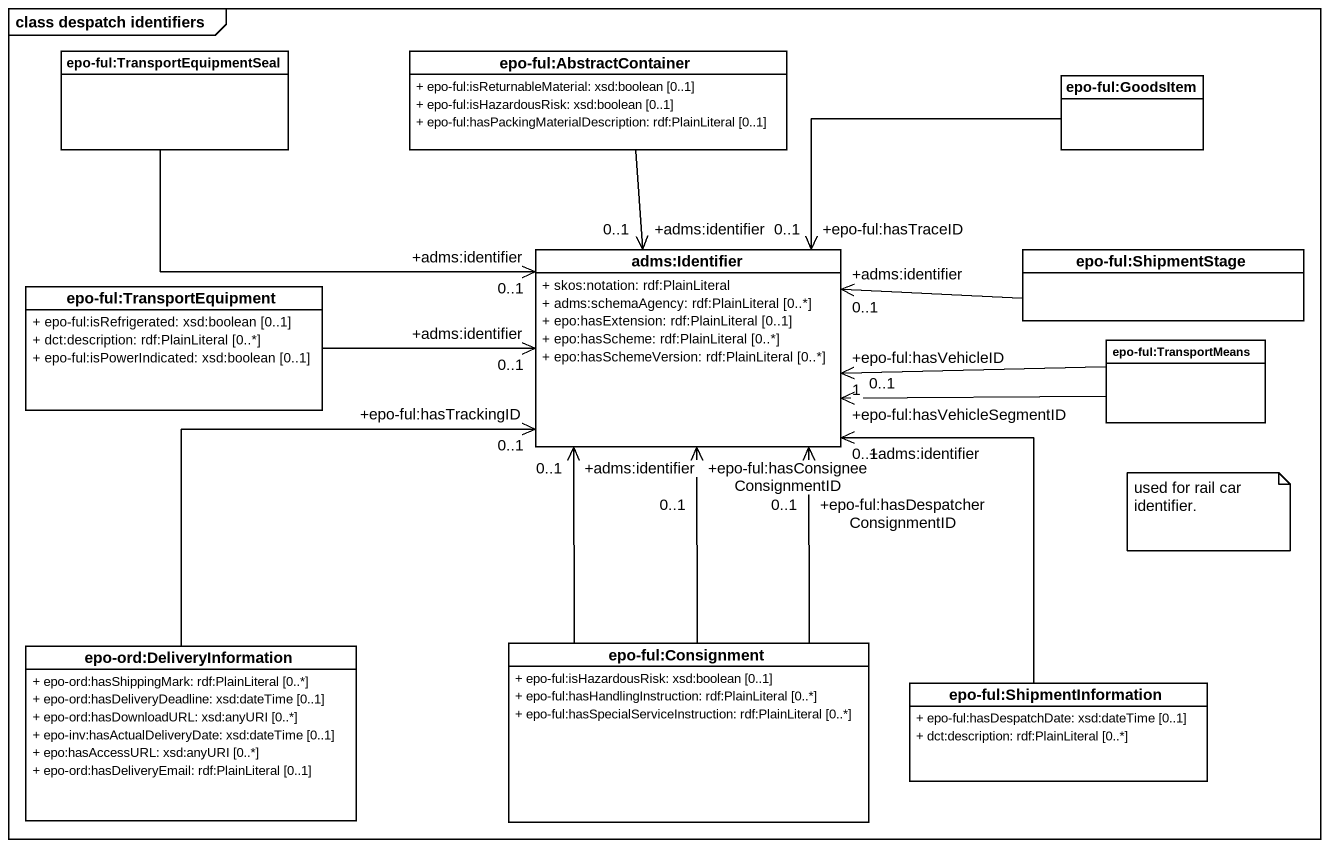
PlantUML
@startuml
mainframe class despatch identifiers
hide circle
hide empty members
skinparam classAttributeIconSize 0
class "epo-ful:TransportEquipmentSeal" as epo_ful_TransportEquipmentSe
class "epo-ful:AbstractContainer" as epo_ful_AbstractContainer {
  + epo-ful:isReturnableMaterial: xsd:boolean [0..1]
  + epo-ful:isHazardousRisk: xsd:boolean [0..1]
  + epo-ful:hasPackingMaterialDescription: rdf:PlainLiteral [0..1]
}
class "epo-ful:GoodsItem" as epo_ful_GoodsItem
class "adms:Identifier" as adms_Identifier {
  + skos:notation: rdf:PlainLiteral
  + adms:schemaAgency: rdf:PlainLiteral [0..*]
  + epo:hasExtension: rdf:PlainLiteral [0..1]
  + epo:hasScheme: rdf:PlainLiteral [0..*]
  + epo:hasSchemeVersion: rdf:PlainLiteral [0..*]
}
class "epo-ful:ShipmentStage" as epo_ful_ShipmentStage
class "epo-ful:TransportEquipment" as epo_ful_TransportEquipment {
  + epo-ful:isRefrigerated: xsd:boolean [0..1]
  + dct:description: rdf:PlainLiteral [0..*]
  + epo-ful:isPowerIndicated: xsd:boolean [0..1]
}
class "epo-ful:TransportMeans" as epo_ful_TransportMeans
class "epo-ful:Consignment" as epo_ful_Consignment {
  + epo-ful:isHazardousRisk: xsd:boolean [0..1]
  + epo-ful:hasHandlingInstruction: rdf:PlainLiteral [0..*]
  + epo-ful:hasSpecialServiceInstruction: rdf:PlainLiteral [0..*]
}
class "epo-ord:DeliveryInformation" as epo_ord_DeliveryInformation {
  + epo-ord:hasShippingMark: rdf:PlainLiteral [0..*]
  + epo-ord:hasDeliveryDeadline: xsd:dateTime [0..1]
  + epo-ord:hasDownloadURL: xsd:anyURI [0..*]
  + epo-inv:hasActualDeliveryDate: xsd:dateTime [0..1]
  + epo:hasAccessURL: xsd:anyURI [0..*]
  + epo-ord:hasDeliveryEmail: rdf:PlainLiteral [0..1]
}
class "epo-ful:ShipmentInformation" as epo_ful_ShipmentInformation {
  + epo-ful:hasDespatchDate: xsd:dateTime [0..1]
  + dct:description: rdf:PlainLiteral [0..*]
}
epo_ful_TransportEquipmentSe -right-> "+adms:identifier\n0..1" adms_Identifier
epo_ful_AbstractContainer --> "+adms:identifier\n0..1" adms_Identifier
epo_ful_GoodsItem -left-> "+epo-ful:hasTraceID\n0..1" adms_Identifier
epo_ful_ShipmentStage -left-> "+adms:identifier\n0..1" adms_Identifier
epo_ful_TransportEquipment -right-> "+adms:identifier\n0..1" adms_Identifier
epo_ful_TransportMeans -left-> "+epo-ful:hasVehicleID\n1" adms_Identifier
epo_ful_TransportMeans -left-> "+epo-ful:hasVehicleSegmentID\n0..1" adms_Identifier
epo_ful_Consignment -up-> "+adms:identifier\n0..1" adms_Identifier
epo_ful_Consignment -up-> "+epo-ful:hasConsigneeConsignmentID\n0..1" adms_Identifier
epo_ful_Consignment -up-> "+epo-ful:hasDespatcherConsignmentID\n0..1" adms_Identifier
epo_ord_DeliveryInformation -up-> "+epo-ful:hasTrackingID\n0..1" adms_Identifier
epo_ful_ShipmentInformation -up-> "+adms:identifier\n0..1" adms_Identifier
note as N1
  used for rail car identifier.
end note
@enduml
